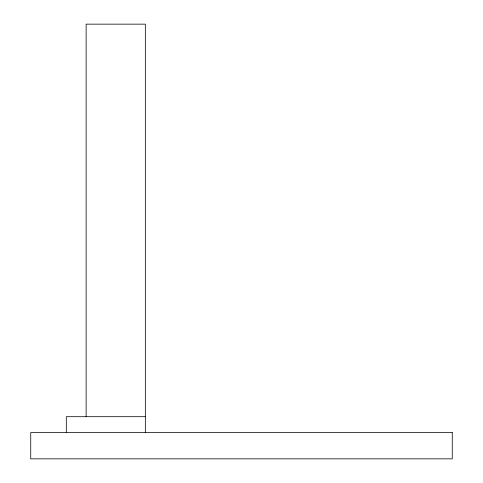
<?xml version="1.0" encoding="UTF-8"?>
<svg xmlns="http://www.w3.org/2000/svg" width="483" height="483" viewBox="0 0 483 483"><rect width="100%" height="100%" fill="white"/><g stroke="black" fill="none" stroke-linecap="round" stroke-linejoin="round"><path stroke-width="0.72" d="M145.341 416.696L66.304 416.696L66.304 432.502M145.341 432.502L145.341 24.15L86.131 24.15L86.131 416.696M452.263 432.502L30.737 432.502L30.737 458.85L452.263 458.85L452.263 432.502"/></g></svg>
